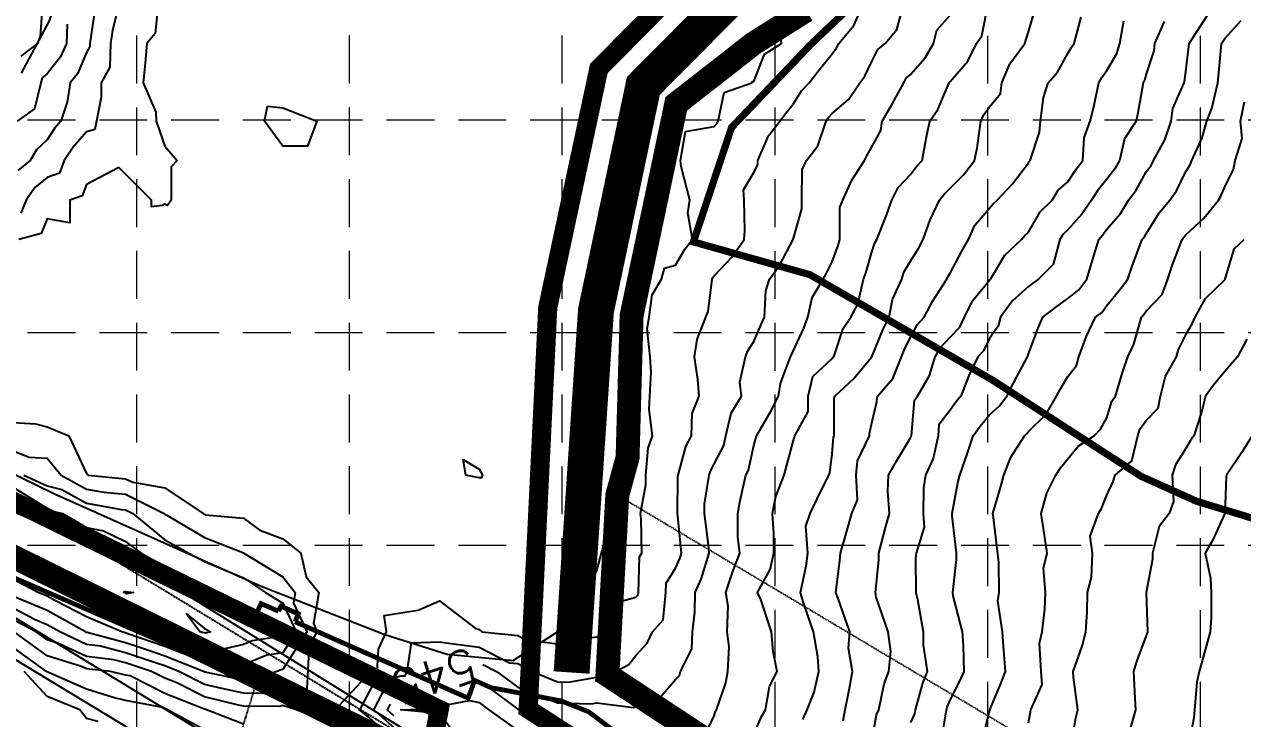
# Model space of a CAD drawing. Header units: inches. Extents: x 8135 to 11700, y -938 to 4760.
# Drawn here: x 9337 to 9846, y 2906 to 3196 of the extents above; entities that cross this region are included whole.
import ezdxf
from ezdxf.enums import TextEntityAlignment as Align

# ---------------------------------------------------------------- set-up
doc = ezdxf.new("R2010")
doc.units = ezdxf.units.IN
doc.header["$MEASUREMENT"] = 0
for name, pattern in [('DASHED', [0.75, 0.5, -0.25]), ('DASHED2', [0.375, 0.25, -0.125]), ('DOT2', [0.125, 0, -0.125]), ('HIDDEN', [0.375, 0.25, -0.125]), ('HIDDEN2', [0.1875, 0.125, -0.0625])]:
    doc.linetypes.add(name, pattern=pattern)
for name, color, linetype in [('EC', 35, 'DASHED'), ('ESMT 982-701', 7, 'HIDDEN'), ('EXCAVATION-LIMITS-W&M', 3, 'DOT2'), ('EXCAVATION_LIMITS', 4, 'HIDDEN2'), ('FINAL-REMEDIATION-2-27-07', 31, 'HIDDEN2'), ('freeze', 7, 'Continuous'), ('GRID', 254, 'HIDDEN'), ('LIMITS OF DISTURBANCE', 1, 'HIDDEN'), ('PRO-SILT FENCE', 8, 'DASHED2'), ('XCONC', 8, 'Continuous'), ('XEOW', 8, 'HIDDEN')]:
    doc.layers.add(name, color=color, linetype=linetype)
doc.styles.add('Style-simple', font='simple.shx')

msp = doc.modelspace()

# ---------------------------------------------------------------- linework, layer by layer
at = {"layer": 'EC', "color": 35, "linetype": 'Continuous', "flags": 128}
for points, elevation in [([(9393.33, 3204.41), (9392.05, 3192.04), (9388.56, 3187.91), (9387.92, 3179.66), (9387.12, 3171.41), (9392.32, 3159.14), (9392.45, 3155.41), (9396.17, 3144.91), (9401.25, 3138.91), (9398.81, 3136.27), (9398.81, 3122.41), (9397.29, 3120.17), (9396.17, 3120.74), (9395.06, 3120.17), (9390.48, 3119.54), (9390.48, 3122.41), (9376.85, 3136.04), (9363.42, 3128.94), (9361.62, 3124.21), (9356.46, 3122.41), (9356.46, 3112.88), (9346.92, 3114.61), (9344.47, 3108.4), (9335.14, 3105.91)], 543), ([(9345.05, 3204.41), (9344.02, 3190.86), (9342.86, 3187.91), (9335.97, 3182.53)], 547), ([(9377.04, 3204.41), (9374.28, 3193.38), (9373.45, 3187.91), (9373.19, 3177.99), (9369.5, 3171.41), (9369.55, 3165.38), (9367.57, 3155.41), (9366.89, 3151.89), (9363.42, 3150.99), (9357.87, 3144.46), (9354.13, 3138.91), (9352.14, 3133.69), (9346.92, 3131.88), (9341.74, 3127.67), (9338.15, 3122.41), (9336.01, 3117)], 544), ([(9478.17, 2900.84), (9467.31, 2909.41), (9478.17, 2921.09), (9479.67, 2923.96), (9484.77, 2925.41), (9485.33, 2934.75), (9488.72, 2941.91), (9487.76, 2948.83), (9494.67, 2949.85), (9502.01, 2950.96), (9510.92, 2954.96), (9525.77, 2943.56), (9527.42, 2942.94), (9528.59, 2941.91), (9543.67, 2940.39), (9547.03, 2938.56), (9560.17, 2936.94), (9563.8, 2938.28), (9576.67, 2939.87), (9578, 2940.57), (9579.03, 2941.91), (9581.57, 2953.44), (9592.92, 2956.4), (9593.87, 2957.46), (9593.96, 2958.41), (9594.47, 2973.36), (9595.44, 2974.91), (9595.12, 2989.21), (9594.83, 2991.41), (9597.08, 3003.38), (9597.12, 3007.41), (9598.05, 3018.79), (9599.83, 3023.91), (9598.49, 3034.85), (9598.76, 3040.41), (9599.37, 3050.46), (9598.96, 3056.91), (9597.7, 3068.64), (9598.5, 3073.41), (9599.73, 3082.81), (9603.6, 3089.41), (9604.86, 3093.98), (9609.42, 3095.23), (9613.31, 3101.96), (9616.57, 3105.91), (9614.67, 3117.09), (9615.44, 3122.41), (9611.86, 3136.44), (9611.59, 3138.91), (9613.72, 3151.05), (9625.67, 3153.21), (9626.69, 3154.39), (9627.32, 3155.41), (9629.8, 3167.41), (9641.31, 3171.41), (9641.59, 3172), (9642.17, 3172.02), (9646.64, 3183.44), (9653.77, 3187.91), (9653, 3193.58), (9658.67, 3195.17), (9661, 3202.05)], 543), ([(9494.67, 2894.36), (9481.74, 2905.84), (9478.17, 2908.78), (9477.37, 2909.41), (9478.17, 2910.28), (9483.42, 2920.32), (9494.67, 2923.53), (9496.53, 2923.59), (9497.42, 2925.41), (9499.11, 2937.4), (9510.92, 2937.77), (9515.79, 2937.05), (9527.42, 2935.55), (9540.09, 2929.05), (9543.67, 2928.69), (9549.67, 2925.41), (9560.17, 2921.1), (9564.77, 2920.96), (9576.67, 2923.05), (9579.42, 2922.7), (9584.45, 2925.41), (9590.04, 2928.34), (9592.92, 2932.12), (9597.58, 2937.25), (9599.88, 2941.91), (9604.38, 2946.95), (9605.41, 2958.41), (9605.55, 2962.29), (9609.42, 2968.54), (9611.37, 2972.94), (9611.98, 2974.91), (9610.46, 2990.36), (9610.33, 2991.41), (9610.43, 3006.42), (9610.59, 3007.41), (9613.82, 3019.45), (9616.14, 3023.91), (9616.5, 3033.23), (9619.34, 3040.41), (9618.81, 3047.38), (9617.45, 3056.91), (9618.49, 3064.2), (9622.09, 3073.41), (9623.16, 3075.88), (9624.74, 3089.41), (9625.09, 3090.01), (9625.67, 3090.72), (9633.04, 3098.55), (9638.1, 3105.91), (9638.49, 3109.6), (9638.19, 3122.41), (9637.95, 3126.64), (9642.17, 3133.96), (9643.88, 3137.2), (9643.9, 3138.91), (9648.35, 3149.24), (9653.02, 3155.41), (9655.45, 3158.53), (9658.67, 3162.52), (9662.06, 3168.08), (9665.26, 3171.41), (9669.55, 3176.87), (9674.92, 3183.51), (9676.81, 3186.02), (9677.73, 3187.91), (9683.94, 3195.39), (9687.96, 3204.41)], 544), ([(9528.98, 2928.34), (9534.67, 2925.41), (9543.67, 2918.83), (9554.99, 2914.44), (9560.17, 2912.31), (9574.14, 2911.86), (9576.67, 2912.31), (9591.92, 2910.39), (9592.92, 2910.93), (9603.55, 2915.11), (9609.42, 2922.09), (9611.09, 2923.77), (9611.63, 2925.41), (9616.35, 2934.88), (9616.59, 2941.91), (9617.49, 2950.22), (9617.74, 2958.41), (9620.2, 2963.97), (9623.59, 2974.91), (9623.35, 2977.27), (9621.61, 2991.41), (9621.64, 2995.38), (9623.59, 3007.41), (9624.04, 3009.07), (9625.67, 3012.21), (9629.7, 3019.89), (9630.55, 3023.91), (9632.76, 3033.32), (9637, 3040.41), (9636.31, 3046.28), (9638.78, 3056.91), (9639.7, 3059.39), (9642.17, 3063.26), (9645.22, 3070.36), (9646.67, 3073.41), (9647.2, 3084.54), (9648.68, 3089.41), (9652.95, 3095.13), (9658.67, 3105.91), (9662.25, 3118.78), (9662.21, 3122.41), (9662.34, 3135.19), (9664.17, 3138.91), (9668.88, 3145.05), (9672.4, 3155.41), (9673.34, 3156.97), (9674.92, 3158.61), (9681.92, 3164.62), (9686.47, 3171.41), (9688.6, 3174.24), (9691.42, 3180.02), (9694.01, 3185.28), (9697.1, 3187.91), (9701.93, 3193.74), (9704.82, 3204.41)], 545), ([(9642.17, 2898.91), (9645.32, 2906.27), (9647.09, 2909.41), (9648.68, 2919.1), (9651.89, 2925.41), (9650.28, 2933.8), (9649.54, 2941.91), (9645.17, 2955.41), (9643.69, 2958.41), (9649.02, 2968.07), (9650.57, 2974.91), (9650.57, 2983.01), (9649.94, 2991.41), (9651.35, 2998.51), (9654.83, 3007.41), (9658.67, 3021.55), (9659.26, 3023.32), (9659.34, 3023.91), (9664.94, 3034.05), (9664.94, 3040.41), (9666.8, 3048.66), (9674.92, 3056.24), (9675.27, 3056.56), (9675.57, 3056.91), (9679.59, 3068.75), (9682.68, 3073.41), (9685.71, 3078.95), (9688.09, 3089.41), (9689, 3091.83), (9691.42, 3100.24), (9692.76, 3104.56), (9693.58, 3105.91), (9697.59, 3116.15), (9699.84, 3122.41), (9702.51, 3127.65), (9707.67, 3133.15), (9710.21, 3136.37), (9712.58, 3138.91), (9714.31, 3148.77), (9715.7, 3155.41), (9719.13, 3160.3), (9723.79, 3171.41), (9723.97, 3171.62), (9724.17, 3171.96), (9731.65, 3180.43), (9735.3, 3187.91), (9737.49, 3191.1), (9740.13, 3204.41)], 547), ([(9662.74, 2905.29), (9664.55, 2909.41), (9667.42, 2916.79), (9669.31, 2925.41), (9668.97, 2931.45), (9667.13, 2941.91), (9662.94, 2954.08), (9661.72, 2958.41), (9664.13, 2969.37), (9664.7, 2974.91), (9663.9, 2986.1), (9665.75, 2991.41), (9668.63, 2997.6), (9673.55, 3007.41), (9673.9, 3008.45), (9674.92, 3016.29), (9675.52, 3023.31), (9675.81, 3023.91), (9675.81, 3039.53), (9676.01, 3040.41), (9684, 3047.83), (9691.42, 3056.72), (9691.51, 3056.82), (9691.55, 3056.91), (9696.29, 3068.47), (9698.7, 3073.41), (9700.1, 3080.87), (9704.01, 3089.41), (9704.89, 3092.24), (9707.67, 3096.85), (9711.1, 3102.49), (9712.98, 3105.91), (9715.92, 3114.16), (9719.84, 3122.41), (9721.75, 3124.83), (9724.17, 3127.43), (9730, 3133.09), (9734.46, 3138.91), (9735.47, 3144.11), (9737.01, 3155.41), (9738.11, 3157.89), (9740.67, 3161.41), (9745.27, 3166.88), (9745.75, 3171.41), (9749.15, 3179.3), (9755.48, 3187.91), (9756.92, 3192.72), (9759.6, 3201.74)], 548), ([(9720.58, 2896.5), (9722.73, 2909.41), (9723.04, 2910.51), (9724.17, 2913.41), (9728.3, 2921.41), (9730.03, 2925.41), (9729.8, 2936.29), (9729.34, 2941.91), (9725.51, 2957.07), (9725.29, 2958.41), (9726.84, 2972.24), (9726.81, 2974.91), (9725.1, 2990.48), (9725.02, 2991.41), (9727.45, 3004.24), (9728.26, 3007.41), (9731.43, 3016.65), (9733.83, 3023.91), (9736.73, 3027.86), (9740.67, 3032.61), (9744.68, 3036.34), (9747.97, 3040.41), (9751, 3046.42), (9756.5, 3056.91), (9756.68, 3057.16), (9756.92, 3058.09), (9761.09, 3069.25), (9762.88, 3073.41), (9768.8, 3077.9), (9773.42, 3081.24), (9778.01, 3084.89), (9781.3, 3089.41), (9783.25, 3095.93), (9786.36, 3105.91), (9787.93, 3107.68), (9789.67, 3110.2), (9795.34, 3116.74), (9798.72, 3122.41), (9801.98, 3126.6), (9806.17, 3134.16), (9808.2, 3136.89), (9809.16, 3138.91), (9813.97, 3147.62), (9816.59, 3155.41), (9817.29, 3160.63), (9821.99, 3171.41), (9822.16, 3171.93), (9822.67, 3176.12), (9823.91, 3186.65), (9824.03, 3187.91), (9834.86, 3204.41)], 552), ([(9366.79, 3200.99), (9364.81, 3187.91), (9364.77, 3186.54), (9363.42, 3184.14), (9359.62, 3175.22), (9356.57, 3171.41), (9355.28, 3163.3), (9352.71, 3155.41), (9350.05, 3152.28), (9346.92, 3147.65), (9342.44, 3143.47), (9339.82, 3138.91), (9334.74, 3134.79)], 545), ([(9621.21, 2897.45), (9625.67, 2906.87), (9626.22, 2908.86), (9626.54, 2909.41), (9630.53, 2920.7), (9631.36, 2925.41), (9631.84, 2935.75), (9631.02, 2941.91), (9631.43, 2952.66), (9630.5, 2958.41), (9633.45, 2967.13), (9636.41, 2974.91), (9635.45, 2981.63), (9635.45, 2991.41), (9636.5, 2996.91), (9638.87, 3007.41), (9640.01, 3009.58), (9642.17, 3019.79), (9643.3, 3023.91), (9649.02, 3033.57), (9652.47, 3040.41), (9653.31, 3045.78), (9657.59, 3056.91), (9657.91, 3057.67), (9658.67, 3059.27), (9663.11, 3068.91), (9664.71, 3073.41), (9666.52, 3081.68), (9671.19, 3089.41), (9672.56, 3091.81), (9674.92, 3096.6), (9677.46, 3103.37), (9678.19, 3105.91), (9678.07, 3119.26), (9679.42, 3122.41), (9683.1, 3130.73), (9688.47, 3138.91), (9689.4, 3140.93), (9691.42, 3144.41), (9695.25, 3151.53), (9695.81, 3155.41), (9700.18, 3162.79), (9704.85, 3171.41), (9705.79, 3173.32), (9707.67, 3174.93), (9713.72, 3181.86), (9717.31, 3187.91), (9718.67, 3193.41), (9724.17, 3199.66)], 546), ([(9679.54, 2904.79), (9680.38, 2909.41), (9682.14, 2918.41), (9683.44, 2925.41), (9681.69, 2935.15), (9682.36, 2941.91), (9677.44, 2955.89), (9676.41, 2958.41), (9678.14, 2971.7), (9678.45, 2974.91), (9681.38, 2984.96), (9683.17, 2991.41), (9685.51, 2997.15), (9684.95, 3007.41), (9685.46, 3013.37), (9690.54, 3023.91), (9690.54, 3024.79), (9691.42, 3028.62), (9693.6, 3038.2), (9693.89, 3040.41), (9700.3, 3047.9), (9703.86, 3056.91), (9704.98, 3059.65), (9707.67, 3065.16), (9710.65, 3070.44), (9713.36, 3073.41), (9717.02, 3080.35), (9722.8, 3089.41), (9723.32, 3090.27), (9724.17, 3091.82), (9729.04, 3101.04), (9731.95, 3105.91), (9734.6, 3111.98), (9740.67, 3119), (9742.25, 3120.81), (9743.87, 3122.41), (9750.29, 3129.15), (9756.92, 3137.96), (9757.29, 3138.55), (9757.7, 3138.91), (9761.58, 3150.75), (9761.94, 3155.41), (9763.23, 3165.3), (9765.17, 3171.41), (9769.01, 3175.83), (9773.42, 3183.61), (9774.94, 3186.38), (9776.02, 3187.91), (9778.9, 3198.85)], 549), ([(9691.42, 2895.16), (9693.47, 2907.33), (9694.39, 2909.41), (9696.71, 2920.2), (9698.67, 2925.41), (9699.47, 2933.74), (9698.31, 2941.91), (9693.32, 2956.48), (9692.98, 2958.41), (9694.39, 2971.9), (9694.36, 2974.91), (9697.25, 2985.5), (9698.92, 2991.41), (9698.2, 3000.74), (9698.41, 3007.41), (9701.82, 3013.36), (9707.67, 3023.03), (9707.95, 3023.64), (9708.01, 3023.91), (9709.31, 3038.77), (9710.54, 3040.41), (9715.53, 3049.06), (9718.02, 3056.91), (9720.24, 3060.84), (9724.17, 3065.16), (9728.25, 3069.33), (9730.21, 3073.41), (9733.53, 3080.34), (9740.67, 3088.97), (9740.86, 3089.23), (9741.06, 3089.41), (9747.13, 3099.36), (9753.97, 3105.91), (9755.35, 3107.51), (9756.92, 3109.05), (9761.79, 3117.55), (9766.82, 3122.41), (9769.33, 3126.51), (9773.42, 3130.1), (9776.91, 3135.37), (9779.7, 3138.91), (9780.26, 3148.47), (9782.68, 3155.41), (9784.15, 3160.85), (9786.35, 3171.41), (9787.53, 3173.58), (9789.67, 3176.6), (9793.91, 3183.67), (9795.08, 3187.91), (9796.82, 3197.27)], 550), ([(9813.62, 3196.97), (9809.65, 3187.91), (9809.27, 3184.82), (9806.17, 3175.14), (9805.37, 3172.21), (9804.89, 3171.41), (9802.59, 3158.88), (9801.91, 3155.41), (9797.08, 3148), (9794.94, 3138.91), (9793.06, 3135.52), (9789.67, 3131.17), (9785.84, 3126.31), (9783.26, 3122.41), (9779.19, 3116.56), (9773.42, 3110.04), (9771.33, 3108.01), (9770.12, 3105.91), (9767.3, 3095.54), (9761.17, 3089.41), (9758.74, 3087.65), (9756.92, 3086.28), (9750.09, 3080.14), (9745.25, 3073.41), (9744.27, 3069.76), (9740.67, 3064.55), (9738.19, 3059.4), (9735.76, 3056.91), (9732.03, 3049.06), (9728.62, 3040.41), (9726.6, 3037.98), (9724.17, 3034.67), (9719.56, 3028.52), (9719.16, 3023.91), (9717.12, 3014.47), (9713.93, 3007.41), (9713.14, 3002.11), (9712.9, 2991.41), (9713.35, 2985.74), (9710.03, 2974.91), (9709.81, 2972.77), (9709.95, 2958.41), (9710.62, 2955.46), (9712.9, 2941.91), (9713.01, 2936.58), (9714.64, 2925.41), (9712.73, 2920.51), (9709.64, 2909.41), (9709.36, 2907.73), (9707.67, 2904.14)], 551), ([(9737.52, 2896.06), (9740.67, 2908.66), (9740.82, 2909.26), (9740.84, 2909.41), (9745.49, 2920.67), (9747.38, 2925.41), (9746.52, 2935.98), (9746.09, 2941.91), (9744.08, 2954.95), (9744.74, 2958.41), (9744.55, 2970.97), (9742.37, 2989.69), (9742.1, 2991.41), (9745.41, 3002.75), (9746.69, 3007.41), (9749.52, 3014.92), (9755.25, 3023.91), (9756.12, 3024.72), (9756.92, 3025.71), (9764.39, 3032.95), (9768.68, 3040.41), (9770.29, 3043.55), (9773.42, 3048.66), (9776.98, 3053.3), (9777.98, 3056.91), (9781.19, 3065.53), (9784.97, 3073.41), (9787.57, 3075.48), (9789.67, 3078.37), (9794.73, 3084.51), (9798.46, 3089.41), (9800.41, 3095.18), (9804.51, 3105.91), (9805.28, 3106.8), (9806.17, 3108.31), (9811.57, 3117.01), (9816, 3122.41), (9818.84, 3126.24), (9822.67, 3134.29), (9824.48, 3137.08), (9825.2, 3138.91), (9829.5, 3148.48), (9831.44, 3155.41), (9833.58, 3160.67), (9836.01, 3171.41), (9836.32, 3174.06), (9837.57, 3187.91), (9838.92, 3189.97), (9845.88, 3197.45)], 553), ([(9355.37, 3195.97), (9354.97, 3187.91), (9352.57, 3182.27), (9346.92, 3175.22), (9344.8, 3173.56), (9344.32, 3171.41), (9341.68, 3160.57), (9334.42, 3155.41)], 546), ([(9756.92, 2903.91), (9757.75, 2908.59), (9757.87, 2909.41), (9762.6, 2919.91), (9762.22, 2925.41), (9761.6, 2937.23), (9762.64, 2941.91), (9763.83, 2951.5), (9764.08, 2958.41), (9763.27, 2968.56), (9764.78, 2974.91), (9763.2, 2985.14), (9762.29, 2991.41), (9764.62, 2999.94), (9768.31, 3007.41), (9770.27, 3010.57), (9773.42, 3014.26), (9777.69, 3019.58), (9784.38, 3023.91), (9787.02, 3026.6), (9789.67, 3031.41), (9791.78, 3038.3), (9793.34, 3040.41), (9796.18, 3050.41), (9798.46, 3056.91), (9800.96, 3062.12), (9804.14, 3073.41), (9805.04, 3074.51), (9806.17, 3076), (9812.84, 3082.94), (9815.22, 3089.41), (9817.05, 3095.03), (9821.19, 3105.91), (9821.76, 3106.83), (9822.67, 3107.94), (9830.16, 3114.81), (9836.36, 3122.41), (9837.38, 3123.98), (9838.92, 3127.91), (9842.59, 3135.24), (9843.28, 3138.91), (9846.21, 3148.12), (9845.55, 3155.41), (9847.17, 3163.41)], 554), ([(9774.51, 2892.91), (9776.75, 2906.04), (9777.6, 2909.41), (9775.82, 2923.05), (9775.67, 2925.41), (9779.33, 2935.91), (9780.96, 2941.91), (9781.44, 2950.27), (9781.55, 2958.41), (9783.32, 2964.87), (9783.65, 2974.91), (9782.71, 2981.98), (9786.19, 2991.41), (9787.51, 2993.54), (9789.67, 2999.09), (9792.32, 3004.84), (9793.13, 3007.41), (9800.14, 3013.44), (9802.66, 3023.91), (9803.48, 3026.6), (9806.17, 3030.24), (9811.1, 3035.49), (9812.04, 3040.41), (9814.24, 3048.85), (9818.75, 3056.91), (9819.65, 3059.94), (9822.67, 3066.08), (9825.35, 3070.69), (9826.55, 3073.41), (9830.96, 3081.26), (9838.92, 3089.1), (9839.09, 3089.25), (9839.13, 3089.41), (9842.82, 3102.02), (9847.01, 3105.91)], 555), ([(9848.11, 3064.22), (9844.33, 3056.91), (9838.92, 3050.76), (9834.28, 3045.12), (9830.92, 3040.41), (9829.21, 3033.77), (9826.08, 3023.91), (9824.59, 3021.96), (9822.67, 3018.55), (9818.39, 3011.69), (9816.96, 3007.41), (9817.55, 2996.38), (9815.77, 2991.41), (9811.62, 2985.97), (9808.75, 2974.91), (9808.81, 2972.27), (9806.17, 2958.41), (9806.66, 2941.91), (9806.57, 2941.51), (9806.17, 2940.48), (9802.05, 2929.54), (9800.84, 2925.41), (9801.38, 2914.06), (9801.67, 2909.41), (9798.99, 2900.09)], 556), ([(9330.67, 3029.63), (9342.08, 3028.83), (9346.92, 3027.58), (9355.98, 3023.91), (9363.42, 3008.1), (9364.13, 3007.41), (9379.67, 3005.97), (9382.72, 3004.45), (9396.17, 3002.11), (9412.18, 2991.41), (9412.67, 2991.12), (9413.14, 2990.93), (9428.92, 2989.53), (9435.84, 2984.49), (9445.42, 2980.85), (9452.92, 2974.91), (9455.17, 2965.01), (9460.49, 2958.41), (9458.17, 2945.46), (9459.82, 2941.91), (9456.42, 2936.58), (9455.35, 2915.63), (9445.42, 2918.77), (9438.39, 2916.23), (9428.92, 2916.35), (9419.96, 2918.24), (9412.67, 2920.01), (9401.95, 2925.41), (9396.17, 2927.7), (9392.7, 2928.88), (9379.67, 2933.16), (9369.25, 2935.99), (9363.42, 2936.65), (9352.28, 2941.91), (9346.92, 2944.9), (9341.91, 2947), (9330.67, 2952.96)], 543), ([(9850.45, 3023.91), (9846, 3016.84), (9839.62, 3007.41), (9839.52, 3006.83), (9838.92, 2991.41), (9833.85, 2980.07), (9830.8, 2974.91), (9833.02, 2964.41), (9833.22, 2958.41), (9833.22, 2947.7), (9832.91, 2941.91), (9830.57, 2933.9), (9828.29, 2925.41), (9827.28, 2920.87), (9826.34, 2909.41), (9826.07, 2905.96), (9823.54, 2892.91)], 557), ([(9330.67, 3018.41), (9339.48, 3014.97), (9346.92, 3014.56), (9352.82, 3007.41), (9363.42, 3001.63), (9370.67, 3000.28), (9379.67, 2999.44), (9395.78, 2991.41), (9396.17, 2991.09), (9396.89, 2990.69), (9412.67, 2981.35), (9428.77, 2975.07), (9428.92, 2975.05), (9429.12, 2974.91), (9445.42, 2964.89), (9450.64, 2958.41), (9449.84, 2953.93), (9455.4, 2941.91), (9445.42, 2926.24), (9444.7, 2926.13), (9442.92, 2925.41), (9432.72, 2921.73), (9428.92, 2921.78), (9412.95, 2925.13), (9412.67, 2925.2), (9412.26, 2925.41), (9396.17, 2931.8), (9386.5, 2935.09), (9379.67, 2937.33), (9363.65, 2941.68), (9363.42, 2941.71), (9363, 2941.91), (9346.92, 2950.88), (9331.88, 2957.19)], 544), ([(9337.17, 3007.41), (9346.92, 3002.94), (9353.11, 3001.41), (9363.42, 2995.79), (9377.99, 2993.07), (9379.67, 2992.91), (9382.69, 2991.41), (9396.17, 2980.45), (9406.15, 2974.91), (9412.67, 2971.36), (9428.92, 2964.57), (9438.11, 2958.41), (9445.42, 2953.93), (9450.99, 2941.91), (9445.42, 2933.17), (9438.68, 2932.15), (9428.92, 2928.2), (9426.69, 2927.68), (9412.67, 2930.64), (9406.16, 2931.93), (9396.17, 2935.89), (9380.29, 2941.29), (9379.67, 2941.49), (9378.14, 2941.91), (9363.42, 2948.3), (9350.44, 2954.89), (9346.92, 2956.86), (9343.22, 2958.41), (9330.67, 2964.98)], 545), ([(9330.67, 2999.94), (9343.9, 2994.39), (9346.92, 2993), (9353.36, 2991.41), (9363.42, 2985.6), (9370.55, 2984.17), (9379.67, 2979.75), (9386.27, 2974.91), (9396.17, 2969.25), (9407.17, 2963.91), (9412.67, 2960.92), (9418.67, 2958.41), (9428.92, 2951.84), (9439.02, 2948.31), (9445.42, 2944.39), (9446.57, 2941.91), (9445.42, 2940.11), (9432.66, 2938.18), (9428.92, 2936.66), (9419.92, 2934.55), (9412.67, 2936.08), (9399.37, 2938.72), (9396.17, 2939.99), (9390.51, 2941.91), (9379.67, 2949.64), (9369.38, 2952.37), (9363.42, 2954.95), (9356.61, 2958.41), (9346.92, 2966.66), (9335.69, 2969.82)], 546), ([(9461.67, 2905.11), (9451.16, 2909.41), (9445.42, 2911.22), (9444.06, 2910.73), (9428.92, 2910.93), (9426.96, 2911.34), (9412.67, 2914.81), (9401.08, 2920.65), (9396.17, 2922.61), (9390.59, 2925.41), (9379.67, 2928.99), (9374.86, 2930.3), (9363.42, 2931.59), (9351.72, 2937.11), (9346.92, 2938.58), (9342.33, 2941.91), (9330.67, 2948.09)], 542), ([(9412.67, 2901.03), (9397.3, 2909.41), (9396.17, 2909.86), (9395.22, 2910.34), (9379.67, 2913.25), (9374.54, 2914.46), (9363.42, 2917.94), (9347.29, 2925.06), (9346.92, 2925.21), (9346.74, 2925.41), (9330.67, 2936.99)], 540), ([(9428.92, 2903.32), (9413.53, 2909.41), (9412.67, 2909.62), (9412.23, 2909.84), (9396.17, 2916.23), (9381.58, 2923.56), (9379.67, 2923.92), (9373.35, 2925.41), (9363.42, 2926.52), (9361.31, 2927.52), (9346.92, 2931.93), (9333.15, 2941.91)], 541), ([(9368.26, 2904.5), (9363.42, 2905.78), (9360.63, 2909.41), (9346.92, 2914.95), (9337.4, 2925.41)], 539), ([(9494.67, 2899.38), (9483.37, 2909.41), (9487.17, 2916.68), (9488.49, 2917.06)], 545), ([(9532.26, 2918.03), (9543.67, 2909.68), (9544.38, 2909.41), (9560.17, 2903.96)], 546), ([(9490.21, 2911.67), (9489.02, 2909.41), (9491.68, 2907.06)], 546)]:
    msp.add_lwpolyline(points, dxfattribs=dict(at, elevation=elevation))
for points, elevation in [([(9439.01, 3161.63), (9445.42, 3161.01), (9459.64, 3155.41), (9455.77, 3144.91), (9445.42, 3144.91), (9437.72, 3155.41)], 543), ([(9520.82, 3014.01), (9527.42, 3009.95), (9528.78, 3007.41), (9528.47, 3006.38), (9527.42, 3006.31), (9521.92, 3007.41)], 543), ([(9379.09, 2959), (9379.67, 2958.88), (9382.97, 2958.41), (9380.27, 2957.81), (9379.67, 2958.24), (9379.02, 2958.41)], 547), ([(9404.97, 2949.61), (9412.67, 2943.3), (9415.2, 2941.91), (9413.15, 2941.43), (9412.67, 2941.53), (9410.75, 2941.91)], 547), ([(9523.42, 2913.29), (9527.42, 2912.43), (9531.55, 2909.41), (9543.67, 2900.71), (9555.71, 2897.38), (9560.17, 2895.84), (9567.33, 2892.91), (9573.99, 2879.1), (9573.17, 2876.41), (9564.38, 2872.2), (9560.17, 2871.64), (9552.37, 2876.41), (9543.67, 2880.54), (9537.63, 2882.54), (9527.42, 2889.28), (9522.03, 2892.91), (9510.92, 2907.79), (9494.67, 2909.41), (9510.42, 2909.91), (9510.92, 2910.95)], 547)]:
    msp.add_lwpolyline(points, close=True, dxfattribs=dict(at, elevation=elevation))
at = {"layer": 'ESMT 982-701'}
msp.add_lwpolyline([(9490.75, 2784.58), (8907.9, 3139.23), (8912, 3253.8), (9493.63, 2899.88)], close=True, dxfattribs=at)
at = {"layer": 'EXCAVATION-LIMITS-W&M', "flags": 128}
msp.add_lwpolyline([(9041.31, 1759.07), (9109.46, 1482.12, 0.512452), (9260.08, 1421.54), (9656.12, 1672.44), (9998.37, 1798.88), (10191.91, 1827.12), (10452.39, 1948.71), (11093.29, 2446.05), (11191.15, 2162.46), (9973.57, 1130.51), (9545.9, 1031.03), (8620.57, 1114.85, -0.363359), (8552.62, 1183.07), (8481.2, 2007.98), (8481.82, 2302.15), (8479.13, 2341.55), (8500.57, 2941.17), (8907.9, 3139.23), (8912, 3253.8), (9234.32, 3057.67), (9245.94, 3030.34), (9277.45, 2993.8), (9308.42, 2975.23), (9434.31, 2920.7), (9366.46, 2701.97), (9095.11, 2301.51), (9081.78, 2123.18), (9040.33, 1945)], format="xyb", close=True, dxfattribs=at)
msp.add_lwpolyline([(11016.14, 3193.31), (10548.69, 2425.1), (9585.16, 2999.07), (9589.45, 3014.77), (9591.13, 3074.11), (9609.8, 3162.65), (9642.16, 3187.9), (9664.05, 3201.67), (9682.17, 3226.47)], close=True, dxfattribs=at)
at = {"layer": 'EXCAVATION_LIMITS', "const_width": 3, "flags": 128}
msp.add_lwpolyline([(9665.61, 3091.23), (9741.87, 3047.2), (9803.95, 3006.98), (9827.22, 2996.52), (9882.66, 2979.65), (9904.15, 2979.11), (9914.24, 3015.79), (9944.64, 3000.65), (9949.54, 2989.08), (10028.85, 2954.85), (10014.03, 2915.68), (10059.96, 2883.21), (10127.72, 2855.39), (10230.98, 2811.26), (10322.59, 2770.29), (10356.67, 2775.06), (10412.35, 2719.73), (10463.07, 2655.43), (10532.22, 2586.07), (10596.22, 2520.1), (10669.32, 2445.16), (10773.32, 2518.73), (10878.05, 2593.68), (10963.91, 2654.37), (10888.52, 2733.85), (10791.93, 2819.18), (10723.09, 2881.58), (10654.68, 2941.25), (10614.12, 2977.63), (10576.96, 3013.69), (10534.65, 3058.44), (10517.96, 3038.58), (10428.54, 3101.16), (10359.76, 3151.2), (10280.24, 3208.85), (10185.24, 3211.9), (10105.07, 3213.67), (10034.29, 3215.62), (9954.14, 3217.75), (9867.67, 3219.97), (9795.65, 3221.41), (9724.32, 3216.78), (9695.27, 3215.27), (9665.97, 3187.43), (9632.91, 3152.75), (9616.95, 3104.93)], close=True, dxfattribs=at)
at = {"layer": 'FINAL-REMEDIATION-2-27-07', "const_width": 10}
for points in [[(9664.05, 3201.67), (9642.16, 3187.9), (9609.8, 3162.65), (9591.13, 3074.11), (9589.45, 3014.77), (9585.16, 2999.07), (9581.03, 2923.96), (10590.7, 2259.38), (10403.21, 2032.29), (10164.01, 1920.1), (9973.41, 1892.32), (9608.73, 1756.27), (9208.5, 1502.51)], [(9147.12, 2616.26), (9436.88, 2660.7), (9487.43, 2896.84), (8911.76, 3181.74)]]:
    msp.add_lwpolyline(points, dxfattribs=at)
at = {"layer": 'freeze'}
for points in [[(8920.83, 3265.52), (8947.93, 3239.06), (9237.59, 3061.19), (9543.08, 2872.2), (9776.86, 2728)], [(8852.1, 3243.69), (9115.51, 3080.53), (9715.22, 2715.42), (10131.44, 2461.08), (10482.36, 2249.74), (10640.91, 2160.75)], [(10634.73, 2141.27), (10474.16, 2234.61), (10122.95, 2447.9), (9707.02, 2704.12), (9106.42, 3067.87), (8842.2, 3230.48)]]:
    msp.add_lwpolyline(points, dxfattribs=at)
at = {"layer": 'GRID', "color": 252, "linetype": 'HIDDEN', "lineweight": 0, "ltscale": 80}
for p, q in [((9384.37, -488.85), (9384.37, 4667.09)), ((9473.26, -488.86), (9473.26, 4667.09)), ((9562.15, -488.87), (9562.15, 4667.09)), ((9651.05, -488.89), (9651.05, 4667.09)), ((9739.94, -488.9), (9739.94, 4667.09)), ((9828.83, -488.92), (9828.83, 4667.09)), ((8228.76, 3155.91), (11606.69, 3155.91)), ((8228.76, 3067.02), (11606.69, 3067.02)), ((8228.76, 2978.13), (11606.69, 2978.13))]:
    msp.add_line(p, q, dxfattribs=at)
at = {"layer": 'LIMITS OF DISTURBANCE', "color": 1, "ltscale": 150, "const_width": 8}
for points in [[(9733.71, 3335.71), (9577.44, 3177.33), (9556.1, 3077.45), (9547.93, 2909.69), (10565.29, 2253.35), (10396.24, 2047.49), (10167.26, 1946.1), (9993.6, 1918.45), (9595.21, 1772.09), (9209.48, 1527.83)], [(9161.84, 2597.07), (9459.97, 2641.62), (9510.77, 2909.55), (8908.92, 3203.74)]]:
    msp.add_lwpolyline(points, dxfattribs=at)
at = {"layer": 'PRO-SILT FENCE', "color": 200, "const_width": 15}
msp.add_lwpolyline([(10524.72, 3275.05), (10250.77, 3465.13), (10060.99, 3466.25), (9992.19, 3295.07), (9958.7, 3285.97), (9889.41, 3291.17), (9889.7, 3303.28), (9898.61, 3318.35), (9900.74, 3465.65), (9803.72, 3467.05), (9706.58, 3468.45), (9696.99, 3413.54), (9736.27, 3380.59), (9746.73, 3375.98), (9745.58, 3374.89), (9748.64, 3323.79), (9596.04, 3170.08), (9576.24, 3076.18), (9566.07, 2924.96)], dxfattribs=at)
at = {"layer": 'XCONC', "const_width": 2}
msp.add_lwpolyline([(9268.93, 3111.99), (9265.11, 3067.27, 0.219693), (9286.36, 3022.41), (9317.86, 2999.37), (9434.15, 2948.97), (9436.33, 2953.76), (9443.58, 2950.59)], format="xyb", dxfattribs=at)
for points in [[(9670.38, 2662.44), (9592.63, 2735.66), (9547.8, 2821.59), (9535.88, 2822.39), (9502.23, 2809.95), (9454.27, 2805.07), (9434.11, 2804.8), (9413.13, 2808.4), (9399.2, 2818.34), (9394.73, 2829.38), (9402.33, 2834.15), (9434.79, 2837.11), (9473.12, 2842.54), (9479.11, 2847.15), (9493.11, 2842.48), (9513.72, 2845.49), (9530.05, 2851.06), (9531.12, 2850.58), (9540.21, 2856.62), (9545.46, 2871.8), (9440.13, 2918.18), (9308.42, 2975.23), (9277.45, 2993.8), (9245.94, 3030.34)], [(9443.58, 2950.59), (9444.65, 2952.67), (9451.89, 2949.49), (9450.52, 2946.19)], [(9450.52, 2946.19), (9522.87, 2914.26), (9525.56, 2921.66), (9532.59, 2918.55), (9533.1, 2918.51), (9561.65, 2913.11), (9573.08, 2908.6), (9615.05, 2877.27), (9609.1, 2869.27), (9626.04, 2856.14), (9632.54, 2863.78), (9678.32, 2827.92), (9715.64, 2797.38), (9742.9, 2774.84), (9752.97, 2787.15), (9788.74, 2774.41), (9838.08, 2742.7), (9832.86, 2734.36), (9836.63, 2731.81)]]:
    msp.add_lwpolyline(points, dxfattribs=at)
at = {"layer": 'XEOW', "linetype": 'Continuous'}
for points in [[(9626.93, 3562.74), (9621.82, 3522.61), (9623.42, 3474.72), (9617.89, 3417.39), (9622.58, 3372.99), (9622.06, 3341.77), (9616.64, 3333.85), (9600.4, 3335.38), (9533.85, 3355.43), (9494.6, 3362.84), (9470.73, 3359.95), (9408.93, 3331.04), (9374.29, 3290.52), (9366.09, 3251.89), (9347.83, 3197.31), (9336.04, 3175.51)], [(9302.95, 3022.58), (9349.68, 2999.74), (9436.4, 2961.04), (9488.09, 2940.91), (9514.13, 2932.68), (9541.7, 2929.98), (9563.39, 2944.07), (9576.56, 2967.58), (9589.45, 3014.77), (9591.13, 3074.11), (9601.92, 3124.58), (9609.8, 3162.65), (9642.16, 3187.9), (9664.05, 3201.67), (9681.97, 3226.2)]]:
    msp.add_lwpolyline(points, dxfattribs=at)

# ---------------------------------------------------------------- texts
at = {"layer": 'EC', "color": 35, "style": 'Style-simple'}
msp.add_text('545', height=14, rotation=197.6614, dxfattribs=at).set_placement((9508.57, 2923.4, 545), align=Align.MIDDLE_CENTER)

doc.saveas('drawing.dxf')
